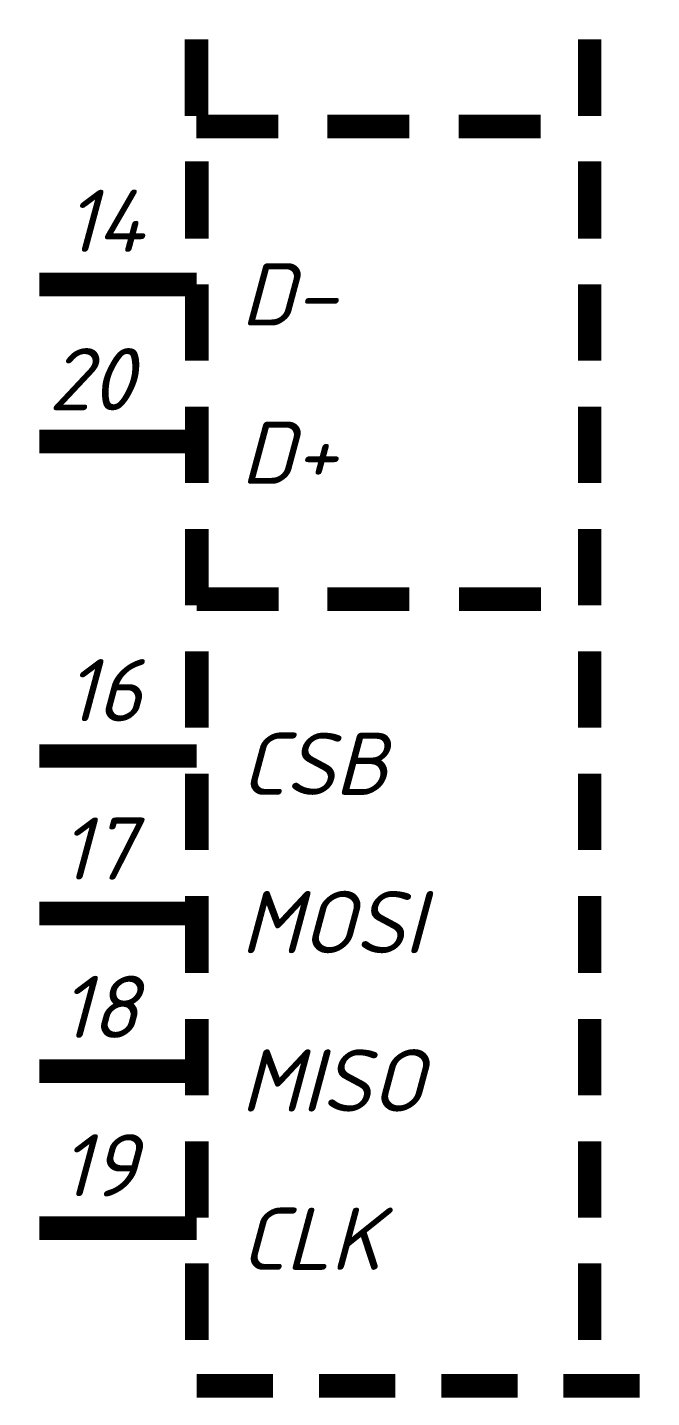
# Model space of a CAD drawing. Header units: inches. Extents: x 0 to 841, y 0 to 594.
# Drawn here: x 82.16 to 102, y 187.11 to 230.65 of the extents above; entities that cross this region are included whole.
import ezdxf

# ---------------------------------------------------------------- set-up
doc = ezdxf.new("R2010")
doc.units = ezdxf.units.IN
doc.layers.add('Sheet', color=255, linetype='Continuous')
doc.styles.get("Standard").update_dxf_attribs({"font": 'isocpeui.ttf'})

msp = doc.modelspace()

# ---------------------------------------------------------------- linework, layer by layer
at = {"layer": 'Sheet'}
for points in [[(87.529, 230.274, 0.749, 0.749, 0), (87.529, 227.837, 0.749, 0.749, 0)], [(100.027, 230.274, 0.749, 0.749, 0), (100.027, 227.837, 0.749, 0.749, 0)], [(87.529, 227.5, 0.749, 0.749, 0), (90.134, 227.5, 0.749, 0.749, 0)], [(91.695, 227.5, 0.749, 0.749, 0), (94.3, 227.5, 0.749, 0.749, 0)], [(95.861, 227.5, 0.749, 0.749, 0), (98.466, 227.5, 0.749, 0.749, 0)], [(87.541, 226.388, 0.749, 0.749, 0), (87.541, 223.94, 0.749, 0.749, 0)], [(100.027, 226.388, 0.749, 0.749, 0), (100.027, 223.94, 0.749, 0.749, 0)], [(82.532, 222.48, 0.749, 0.749, 0), (87.541, 222.48, 0.749, 0.749, 0)], [(87.541, 222.48, 0.3, 0.3, 0), (82.532, 222.48, 0.3, 0.3, 0)], [(87.541, 222.48, 0.749, 0.749, 0), (87.541, 220.055, 0.749, 0.749, 0)], [(100.027, 222.48, 0.749, 0.749, 0), (100.027, 220.055, 0.749, 0.749, 0)], [(87.541, 218.595, 0.749, 0.749, 0), (87.541, 216.169, 0.749, 0.749, 0)], [(100.027, 218.595, 0.749, 0.749, 0), (100.027, 216.169, 0.749, 0.749, 0)], [(82.532, 217.495, 0.749, 0.749, 0), (87.541, 217.495, 0.749, 0.749, 0)], [(87.541, 217.495, 0.3, 0.3, 0), (82.532, 217.495, 0.3, 0.3, 0)], [(87.541, 214.71, 0.749, 0.749, 0), (87.541, 212.284, 0.749, 0.749, 0)], [(100.027, 214.71, 0.749, 0.749, 0), (100.027, 212.284, 0.749, 0.749, 0)], [(87.541, 212.486, 0.749, 0.749, 0), (90.146, 212.486, 0.749, 0.749, 0)], [(91.695, 212.486, 0.749, 0.749, 0), (94.3, 212.486, 0.749, 0.749, 0)], [(95.872, 212.486, 0.749, 0.749, 0), (98.477, 212.486, 0.749, 0.749, 0)], [(87.541, 210.824, 0.749, 0.749, 0), (87.541, 208.399, 0.749, 0.749, 0)], [(100.027, 210.824, 0.749, 0.749, 0), (100.027, 208.399, 0.749, 0.749, 0)], [(82.532, 207.5, 0.749, 0.749, 0), (87.541, 207.5, 0.749, 0.749, 0)], [(87.541, 207.5, 0.3, 0.3, 0), (82.532, 207.5, 0.3, 0.3, 0)], [(87.541, 206.939, 0.749, 0.749, 0), (87.541, 204.513, 0.749, 0.749, 0)], [(100.027, 206.939, 0.749, 0.749, 0), (100.027, 204.513, 0.749, 0.749, 0)], [(87.541, 203.053, 0.749, 0.749, 0), (87.541, 200.605, 0.749, 0.749, 0)], [(100.027, 203.053, 0.749, 0.749, 0), (100.027, 200.605, 0.749, 0.749, 0)], [(82.532, 202.492, 0.749, 0.749, 0), (87.541, 202.492, 0.749, 0.749, 0)], [(87.541, 202.492, 0.3, 0.3, 0), (82.532, 202.492, 0.3, 0.3, 0)], [(87.541, 199.145, 0.749, 0.749, 0), (87.541, 196.72, 0.749, 0.749, 0)], [(100.027, 199.145, 0.749, 0.749, 0), (100.027, 196.72, 0.749, 0.749, 0)], [(87.541, 197.483, 0.749, 0.749, 0), (82.532, 197.483, 0.749, 0.749, 0)], [(87.541, 197.483, 0.3, 0.3, 0), (82.532, 197.483, 0.3, 0.3, 0)], [(87.541, 195.26, 0.749, 0.749, 0), (87.541, 192.834, 0.749, 0.749, 0)], [(100.027, 195.26, 0.749, 0.749, 0), (100.027, 192.834, 0.749, 0.749, 0)], [(87.541, 192.498, 0.749, 0.749, 0), (82.532, 192.498, 0.749, 0.749, 0)], [(87.541, 192.498, 0.3, 0.3, 0), (82.532, 192.498, 0.3, 0.3, 0)], [(87.541, 191.375, 0.749, 0.749, 0), (87.541, 188.949, 0.749, 0.749, 0)], [(100.027, 191.375, 0.749, 0.749, 0), (100.027, 188.949, 0.749, 0.749, 0)], [(87.541, 187.489, 0.749, 0.749, 0), (89.966, 187.489, 0.749, 0.749, 0)], [(91.426, 187.489, 0.749, 0.749, 0), (93.851, 187.489, 0.749, 0.749, 0)], [(95.311, 187.489, 0.749, 0.749, 0), (97.736, 187.489, 0.749, 0.749, 0)], [(99.196, 187.489, 0.749, 0.749, 0), (101.622, 187.489, 0.749, 0.749, 0)]]:
    msp.add_lwpolyline(points, format="xyseb", dxfattribs=at)

# ---------------------------------------------------------------- texts
for s, p in [('14', (83.363, 223.514)), ('D-', (88.933, 221.178)), ('20', (82.824, 218.483)), ('D+', (88.933, 216.147)), ('16', (83.363, 208.601)), ('CSB', (88.933, 206.265)), ('17', (83.184, 203.57)), ('MOSI', (88.933, 201.234)), ('18', (83.184, 198.539)), ('MISO', (88.933, 196.203)), ('19', (83.184, 193.508)), ('CLK', (88.933, 191.172))]:
    msp.add_text(s, height=1.9764, dxfattribs=at).set_placement(p)

doc.saveas('drawing.dxf')
